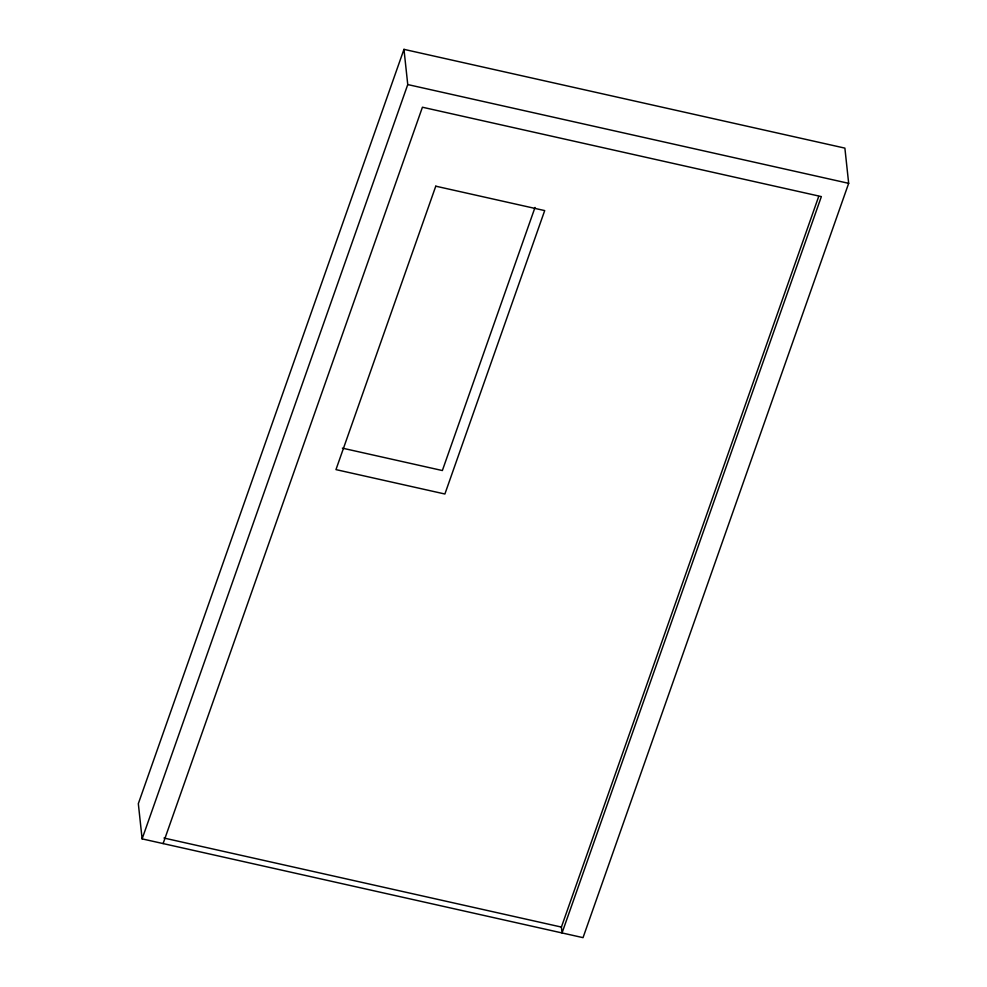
<?xml version="1.0" encoding="UTF-8"?>
<svg xmlns="http://www.w3.org/2000/svg" width="987" height="987" viewBox="0 0 987 987"><rect width="100%" height="100%" fill="white"/><g stroke="black" fill="none" stroke-linecap="round" stroke-linejoin="round"><path stroke-width="1.48" d="M403.967 49.35L138.328 803.665L142.116 838.876L583.033 937.65L848.672 183.335L844.884 148.124L403.967 49.35L407.754 84.561L142.116 838.876M163.114 843.577L422.424 107.225L821.357 196.598L562.035 932.949L561.406 927.077L818.679 196.536M535.016 207.443L442.361 470.54L342.39 448.147M407.754 84.561L848.672 183.335M163.978 838.037L561.406 927.077M435.773 186.185L335.962 469.615L444.89 494.006L544.701 210.589L435.773 186.185"/></g></svg>
